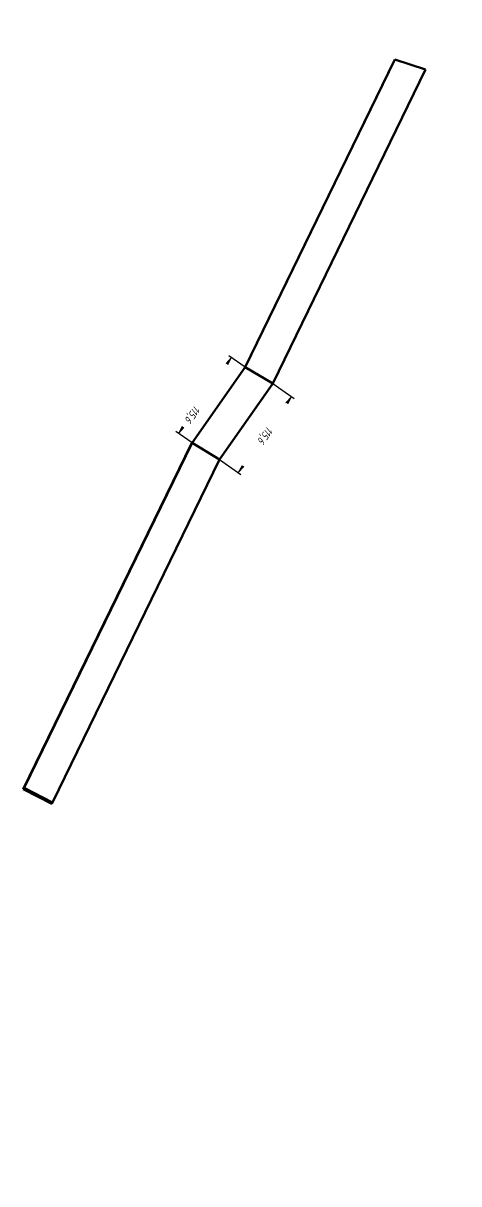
# Model space of a CAD drawing. Header units: millimetres. Extents: x 0 to 4434, y -229 to 1640.
# Drawn here: x 1918 to 2190, y 915 to 1640 of the extents above; entities that cross this region are included whole.
import ezdxf

# ---------------------------------------------------------------- set-up
doc = ezdxf.new("R2010")
doc.units = ezdxf.units.MM
doc.linetypes.add('K5LT_BASIC', pattern=[0])
doc.linetypes.add('K5LT_THIN', pattern=[0])
doc.layers.add('Системный слой', color=7, linetype='Continuous')
doc.layers.add('Системный слой (1)', color=7, linetype='Continuous', true_color=0x909090)
doc.styles.add('KDIMTEXTSTYLE', font='GOST_AU.SHX', dxfattribs={"width": 0.96, "oblique": 15, "height": 5})
doc.dimstyles.new('KDIMSTYLE (0.50)', dxfattribs={"dimtxt": 5, "dimasz": 1, "dimexe": 2, "dimexo": 0, "dimgap": 1, "dimtad": 1, "dimlfac": 2, "dimtxsty": 'KDIMTEXTSTYLE', "dimsah": 1, "dimcen": 0, "dimdle": 1, "dimadec": 0, "dimazin": 0, "dimtfac": 0.667, "dimtmove": 0, "dimatfit": 3, "dimfxl": 1, "dimtvp": 1, "dimtolj": 1, "dimtzin": 0, "dimarcsym": 0})

# ---------------------------------------------------------------- blocks, each defined once
blk = doc.blocks.new('KDIMARROW_01')
at = {"layer": 'Системный слой'}
blk.add_hatch(color=0, dxfattribs=at).paths.add_polyline_path([(-5, -0.66), (0, 0), (-5, 0.66), (-4.5, 0)])
at = {"layer": 'Системный слой', "color": 0, "linetype": 'K5LT_THIN', "lineweight": 18}
for p, q in [((-4.5, 0), (-5, 0.66)), ((-5, 0.66), (0, 0)), ((0, 0), (-5, -0.66)), ((-5, -0.66), (-4.5, 0))]:
    blk.add_line(p, q, dxfattribs=at)
at = {"layer": 'Системный слой (1)', "color": 0, "linetype": 'K5LT_THIN', "lineweight": 18}
blk.add_line((0, 0), (-1, 0), dxfattribs=at)

msp = doc.modelspace()

# ---------------------------------------------------------------- linework, layer by layer
at = {"layer": 'Системный слой (1)', "color": 5, "linetype": 'K5LT_BASIC', "lineweight": 60, "true_color": 0x0000ff}
for p, q in [((2056.51445, 1424.87227), (2150.08099, 1617.14294)), ((2150.08099, 1617.14294), (2149.58184, 1616.30432)), ((2169.21778, 1610.79937), (2150.08099, 1617.14294)), ((2056.21682, 1424.44777), (2149.58184, 1616.30432)), ((2073.74175, 1414.60487), (2169.21778, 1610.79937)), ((2023.3319, 1377.54536), (2056.51445, 1424.87227)), ((2056.51445, 1424.87227), (2073.74175, 1414.60487)), ((2040.55537, 1367.2701), (2073.4403, 1414.17251)), ((2040.5592, 1367.27796), (2073.74175, 1414.60487)), ((2073.74175, 1414.60487), (2073.4403, 1414.17251)), ((2023.03045, 1377.113), (1917.92353, 1161.12791)), ((2023.3319, 1377.54536), (1918.42268, 1161.96652)), ((2023.3319, 1377.54536), (2023.03045, 1377.113)), ((2040.5592, 1367.27796), (2023.3319, 1377.54536)), ((2040.5592, 1367.27796), (1936.21688, 1152.86405)), ((1918.42268, 1161.96652), (1917.92353, 1161.12791)), ((1917.92353, 1161.12791), (1935.71772, 1152.02544)), ((1936.21688, 1152.86405), (1918.42268, 1161.96652)), ((1935.71772, 1152.02544), (1936.21688, 1152.86405))]:
    msp.add_line(p, q, dxfattribs=at)

# ---------------------------------------------------------------- dimensions: what is measured, and where the dimension line sits
at = {"layer": 'Системный слой (1)', "color": 7}
for base, p1, p2, location in [((2014.78844, 1383.53547), (2056.51445, 1424.87227), (2023.3319, 1377.54536), (2023.39973, 1395.8174)), ((2052.24438, 1359.08507), (2073.74175, 1414.60487), (2040.5592, 1367.27796), (2068.83566, 1382.74852))]:
    msp.add_linear_dim(base=base, p1=p1, p2=p2, angle=234.96435907, location=location, dimstyle='KDIMSTYLE (0.50)', override={"dimexo": 0, "dimpost": '\\H5.0;\\W0.965;\\Q15;<>', "dimblk1": 'KDIMARROW_01', "dimblk2": 'KDIMARROW_01', "dimse1": 0, "dimse2": 0, "dimclrt": 7, "dimtolj": 1}, dxfattribs=at).render()

doc.saveas('drawing.dxf')
